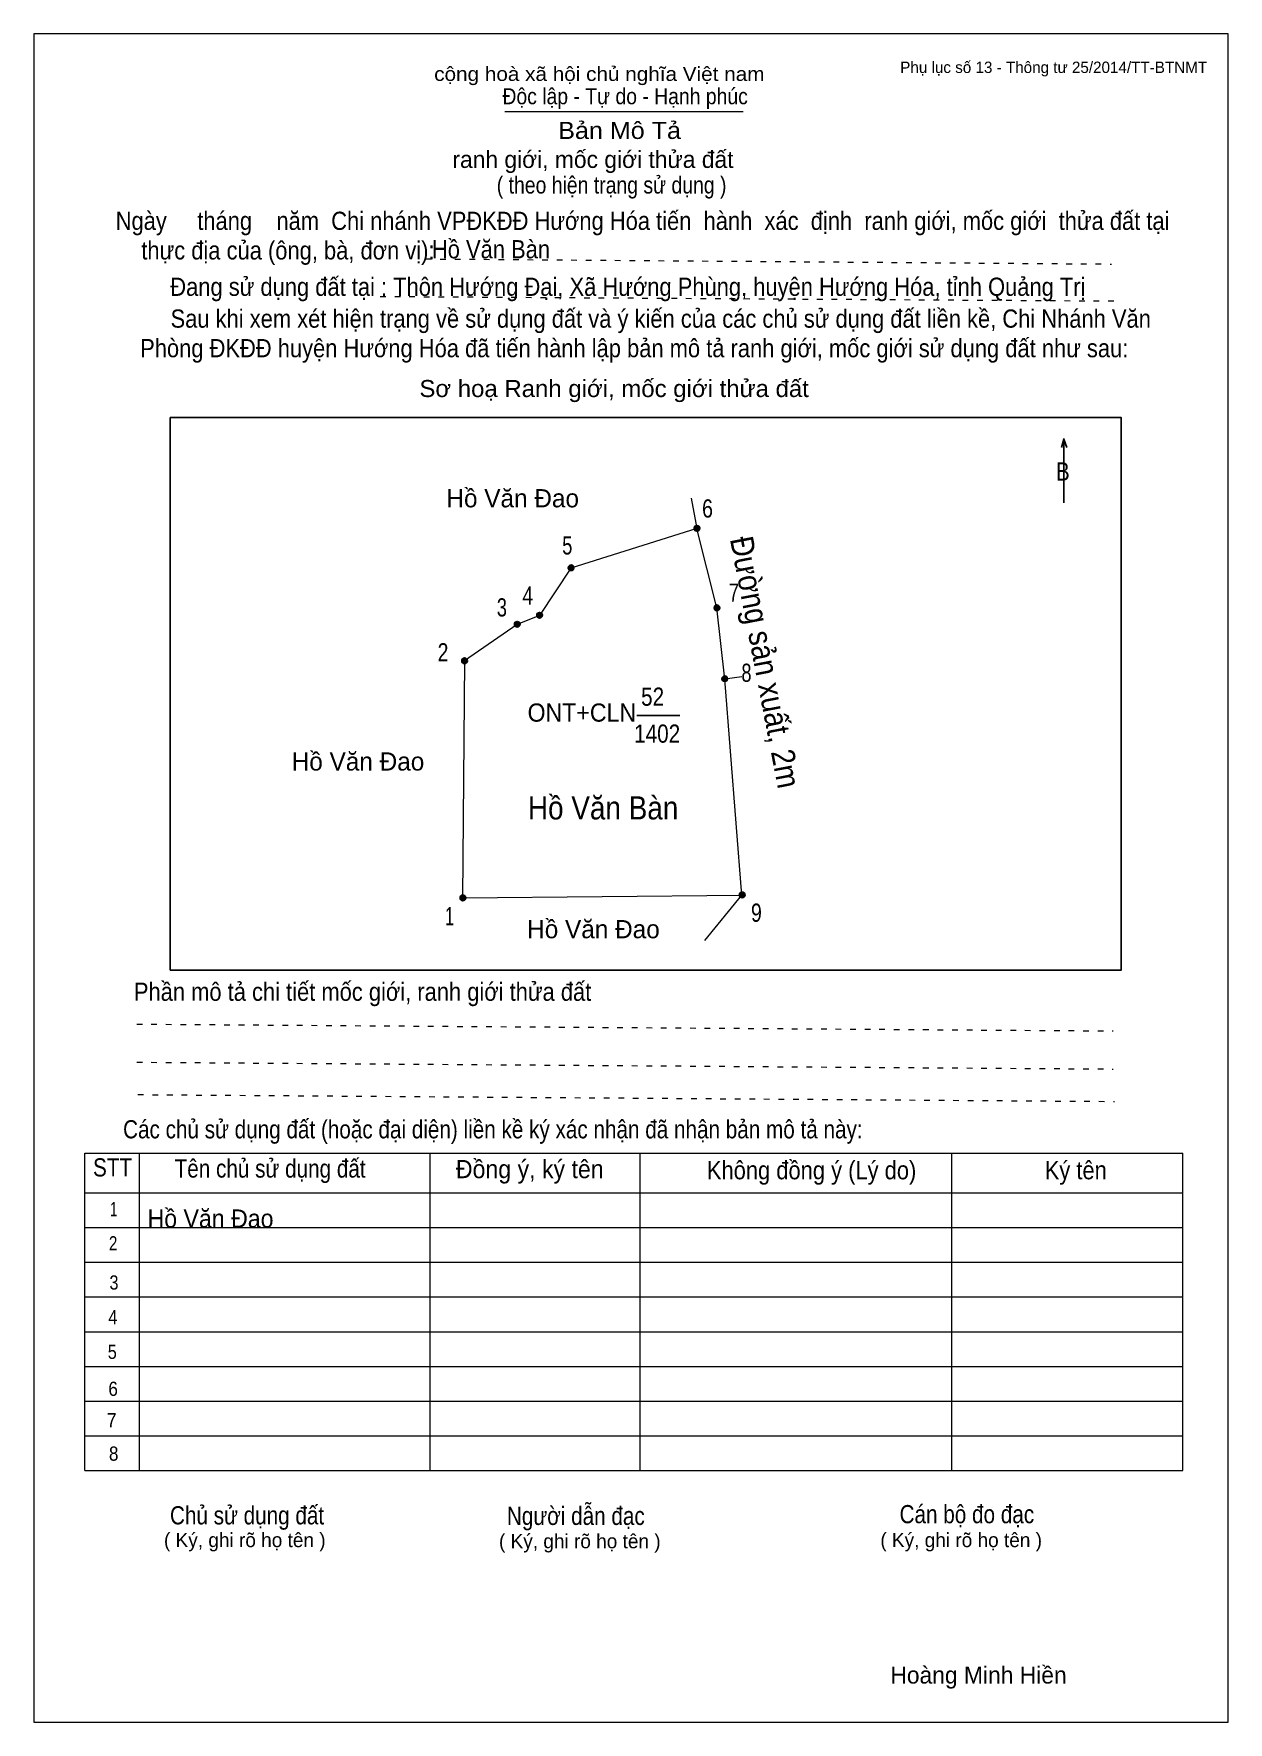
# Model space of a CAD drawing. Header units: centimetres. Extents: x 0 to 21, y 0 to 29.7.
import ezdxf
from ezdxf.enums import TextEntityAlignment as Align

# ---------------------------------------------------------------- set-up
doc = ezdxf.new("R2010")
doc.units = ezdxf.units.CM
doc.header["$LTSCALE"] = 0.13
doc.linetypes.add('DOTTED', pattern=[1.5, 0.3, -1.2])
for name, color, linetype, lineweight in [('1', 7, 'Continuous', 13), ('32', 7, 'Continuous', 25), ('33', 7, 'Continuous', 25), ('6', 7, 'Continuous', 13), ('62', 7, 'Continuous', 13)]:
    doc.layers.add(name, color=color, linetype=linetype, lineweight=lineweight)
for name, color, linetype in [('2', 7, 'Continuous'), ('34', 7, 'Continuous'), ('63', 7, 'Continuous')]:
    doc.layers.add(name, color=color, linetype=linetype)

msp = doc.modelspace()

# ---------------------------------------------------------------- hatches: boundary and pattern name
at = {"layer": '32'}
for points in [[(11.71, 21.0007, 1), (11.61, 21.0007, 1)], [(9.4958, 20.3079, 1), (9.3958, 20.3079, 1)], [(12.0618, 19.6042, 1), (11.9618, 19.6042, 1)], [(8.549, 19.3122, 1), (8.449, 19.3122, 1)], [(8.9429, 19.4711, 1), (8.8429, 19.4711, 1)], [(7.6239, 18.671, 1), (7.5239, 18.671, 1)], [(12.1976, 18.3559, 1), (12.0976, 18.3559, 1)], [(12.5046, 14.5537, 1), (12.4046, 14.5537, 1)], [(7.5954, 14.5007, 1), (7.4954, 14.5007, 1)]]:
    msp.add_hatch(color=256, dxfattribs=at).paths.add_polyline_path(points)

# ---------------------------------------------------------------- linework, layer by layer
at = {"layer": '1'}
msp.add_lwpolyline([(21, 0), (21, 29.7), (0, 29.7), (0, 0)], close=True, dxfattribs=at)
at = {"layer": '32'}
for centre in [(11.66, 21.0007), (9.4458, 20.3079), (12.0118, 19.6042), (8.499, 19.3122), (8.8929, 19.4711), (7.5739, 18.671), (12.1476, 18.3559), (12.4546, 14.5537), (7.5454, 14.5007)]:
    msp.add_circle(centre, 0.05, dxfattribs=at)
at = {"layer": '33'}
msp.add_line((10.6, 17.71), (11.36, 17.71), dxfattribs=at)
at = {"layer": '6'}
for p, q in [((11.56, 21.53), (11.66, 21)), ((8.5, 19.31), (7.57, 18.67)), ((7.57, 18.67), (7.54, 14.5)), ((12.45, 18.39), (12.15, 18.35)), ((11.8, 13.75), (12.45, 14.55))]:
    msp.add_line(p, q, dxfattribs=at)
for points in [[(11.66, 21), (9.44, 20.3), (8.89, 19.47), (8.5, 19.31)], [(12.15, 18.35), (12.01, 19.6), (11.66, 21)], [(7.54, 14.5), (12.45, 14.55), (12.15, 18.35)]]:
    msp.add_lwpolyline(points, dxfattribs=at)
at = {"layer": '62'}
for p, q in [((8.28, 28.33), (12.47, 28.33)), ((0.9, 10.01), (20.2, 10.01)), ((0.9, 4.43), (0.9, 10.01)), ((1.86, 4.43), (1.86, 10.01)), ((6.97, 4.43), (6.97, 9.99)), ((10.66, 4.43), (10.66, 9.99)), ((16.14, 4.43), (16.14, 10.01)), ((20.2, 4.43), (20.2, 10.01)), ((0.9, 9.31), (20.2, 9.31)), ((0.9, 8.7), (20.2, 8.7)), ((0.9, 8.09), (20.2, 8.09)), ((0.9, 7.48), (20.2, 7.48)), ((0.9, 6.87), (20.2, 6.87)), ((0.9, 6.26), (20.2, 6.26)), ((0.9, 5.65), (20.2, 5.65)), ((0.9, 5.04), (20.2, 5.04)), ((0.9, 4.43), (20.2, 4.43))]:
    msp.add_line(p, q, dxfattribs=at)
at = {"layer": '62', "linetype": 'DOTTED'}
for p, q in [((6.89, 25.74), (18.95, 25.65)), ((6.09, 25.08), (19.04, 25)), ((1.81, 12.28), (18.98, 12.16)), ((1.81, 11.61), (18.98, 11.49)), ((1.83, 11.04), (19, 10.92))]:
    msp.add_line(p, q, dxfattribs=at)
at = {"layer": '62', "lineweight": 25}
for p, q in [((18.11, 22.58), (18.11, 21.45)), ((18.11, 22.57), (18.07, 22.42)), ((18.11, 22.57), (18.16, 22.42))]:
    msp.add_line(p, q, dxfattribs=at)
msp.add_lwpolyline([(2.4, 13.23), (19.12, 13.23), (19.12, 22.95), (2.4, 22.95)], close=True, dxfattribs=at)

# ---------------------------------------------------------------- texts
at = {"layer": '2', "width": 0.9}
msp.add_text('Đường sản xuất, 2m', height=0.4075, rotation=280.893, dxfattribs=at).set_placement((12.6621, 18.6085), align=Align.CENTER)
msp.add_text('Hồ Văn Bàn', height=0.4075, dxfattribs=at).set_placement((10.01, 15.88), align=Align.CENTER)
at = {"layer": '32'}
for s, width, p in [('6', 0.8, (11.845, 21.19)), ('5', 0.75, (9.38, 20.54)), ('4', 0.8, (8.685, 19.66)), ('7', 0.75, (12.31, 19.71)), ('3', 0.75, (8.23, 19.45)), ('2', 0.8, (7.195, 18.66)), ('8', 0.75, (12.53, 18.3)), ('1', 0.65, (7.31, 14.02)), ('9', 0.8, (12.705, 14.08))]:
    msp.add_text(s, height=0.32, dxfattribs=dict(at, width=width)).set_placement(p, align=Align.CENTER)
at = {"layer": '33'}
for p in [(8.42, 21.37), (5.7, 16.74), (9.84, 13.79)]:
    msp.add_text('Hồ Văn Đao', height=0.32, dxfattribs=at).set_placement(p, align=Align.CENTER)
at = {"layer": '33', "width": 0.85}
for s, p in [('52', (10.88, 17.88)), ('1402', (10.96, 17.23))]:
    msp.add_text(s, height=0.32, dxfattribs=at).set_placement(p, align=Align.CENTER)
at = {"layer": '33', "width": 0.95}
msp.add_text('ONT+CLN', height=0.32, dxfattribs=at).set_placement((10.59, 17.6), align=Align.RIGHT)
at = {"layer": '34'}
for s, width, p in [('Hồ Văn Bàn', 0.9, (7, 25.75)), ('Hồ Văn Đao', 0.95, (2, 8.7))]:
    msp.add_text(s, height=0.32, dxfattribs=dict(at, width=width)).set_placement(p)
at = {"layer": '62'}
for s, height, width, p in [('cộng hoà xã hội chủ nghĩa Việt nam', 0.2474, 1.1, (7.04, 28.87)), ('Độc lập - Tự do - Hạnh phúc', 0.2828, 0.9, (8.24, 28.46)), ('Bản Mô Tả', 0.3, 1.1, (9.22, 27.85)), ('( theo hiện trạng sử dụng )', 0.3, 0.85, (8.14, 26.89)), ('Ngày     tháng    năm  Chi nhánh VPĐKĐĐ Hướng Hóa tiến  hành  xác  định  ranh giới, mốc giới  thửa đất tại ', 0.32, 0.9, (1.44, 26.25)), ('thực địa của (ông, bà, đơn vị): ', 0.32, 0.9, (1.89, 25.73)), ('Đang sử dụng đất tại : Thôn Hướng Đại, Xã Hướng Phùng, huyện Hướng Hóa, tỉnh Quảng Trị', 0.32, 0.9, (2.4, 25.09)), ('     Sau khi xem xét hiện trạng về sử dụng đất và ý kiến của các chủ sử dụng đất liền kề, Chi Nhánh Văn ', 0.32, 0.9, (1.87, 24.53)), ('Phòng ĐKĐĐ huyện Hướng Hóa đã tiến hành lập bản mô tả ranh giới, mốc giới sử dụng đất như sau:', 0.32, 0.9, (1.87, 24.01)), ('Sơ hoạ Ranh giới, mốc giới thửa đất', 0.3, 1.05, (6.78, 23.31)), ('B', 0.32, 0.85, (17.97, 21.84)), ('Phần mô tả chi tiết mốc giới, ranh giới thửa đất ', 0.32, 0.9, (1.76, 12.69)), ('Các chủ sử dụng đất (hoặc đại diện) liền kề ký xác nhận đã nhận bản mô tả này:', 0.32, 0.85, (1.57, 10.27))]:
    msp.add_text(s, height=height, dxfattribs=dict(at, width=width)).set_placement(p)
msp.add_text('ranh giới, mốc giới thửa đất', height=0.3, dxfattribs=at).set_placement((7.36, 27.34))
for s, height, width, p in [('STT', 0.32, 0.85, (1.385, 9.6)), ('Tên chủ sử dụng đất', 0.32, 0.85, (4.155, 9.58)), ('Đồng ý, ký tên', 0.32, 0.95, (8.72, 9.57)), ('Không đồng ý (Lý do)', 0.32, 0.9, (13.675, 9.55)), ('Ký tên', 0.32, 0.9, (18.32, 9.55)), ('1', 0.25, 0.7, (1.405, 8.9)), ('2', 0.25, 0.8, (1.395, 8.3)), ('3', 0.25, 0.85, (1.41, 7.61)), ('4', 0.25, 0.85, (1.39, 7)), ('5', 0.25, 0.85, (1.38, 6.39)), ('6', 0.25, 0.9, (1.395, 5.74)), ('7', 0.25, 0.95, (1.37, 5.19)), ('8', 0.25, 0.9, (1.405, 4.6)), ('Người dẫn đạc', 0.32, 0.85, (9.53, 3.47)), ('Chủ sử dụng đất', 0.32, 0.85, (3.75, 3.48)), ('Cán bộ đo đạc', 0.32, 0.85, (16.405, 3.5))]:
    msp.add_text(s, height=height, dxfattribs=dict(at, width=width)).set_placement(p, align=Align.CENTER)
for p in [(3.71, 3.08), (9.6, 3.06), (16.305, 3.08)]:
    msp.add_text('( Ký, ghi rõ họ tên )', height=0.25, dxfattribs=at).set_placement(p, align=Align.CENTER)
at = {"layer": '63'}
msp.add_text('Phụ lục số 13 - Thông tư 25/2014/TT-BTNMT', height=0.2, dxfattribs=at).set_placement((20.63, 29.01), align=Align.RIGHT)
msp.add_text('Hoàng Minh Hiền', height=0.3, dxfattribs=at).set_placement((16.61, 0.68), align=Align.CENTER)

doc.saveas('drawing.dxf')
